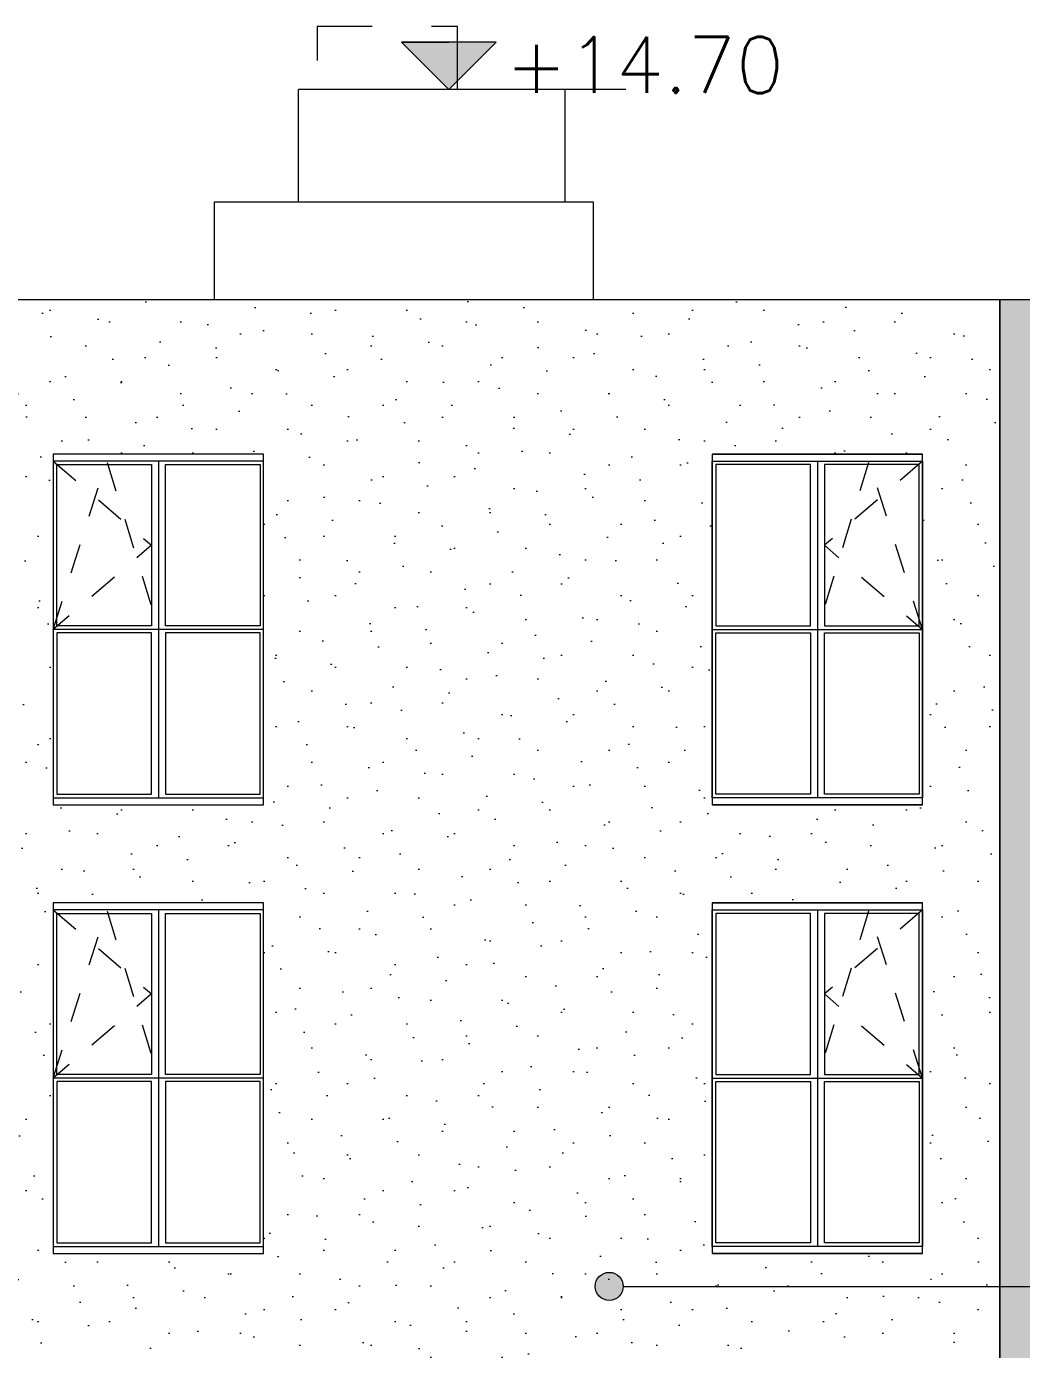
# Model space of a CAD drawing. Header units: millimetres. Extents: x 476244520 to 476657119, y 4620824743 to 4621446928.
# Drawn here: x 476631718 to 476638815, y 4621078460 to 4621087895 of the extents above; entities that cross this region are included whole.
import ezdxf

# ---------------------------------------------------------------- set-up
doc = ezdxf.new("R2010")
doc.units = ezdxf.units.MM
doc.header["$MEASUREMENT"] = 0
doc.linetypes.add('Dashed', pattern=[423.333333, 211.666667, -211.666667])
doc.linetypes.add('Long Dashed', pattern=[1058.333302, 634.99999, -423.333311])
for name, color, linetype, lineweight in [('0_Pen_No__1_Pen_No__250', 7, 'Continuous', 0), ('0_Pen_No__250_Pen_No__142', 142, 'Continuous', 0), ('0_Pen_No__7_Pen_No__250', 7, 'Continuous', 0), ('New_2D Drafting - General_Pen_No__1_Pen_No__253', 252, 'Continuous', 0), ('New_2D Drafting - General_Pen_No__30_Pen_No__9_Pen_No__9_Pen_No__253', 252, 'Continuous', 0), ('New_2D Drafting - General_Pen_No__30_Pen_No__9_Pen_No__9_Pen_No__42', 250, 'Continuous', 0), ('New_2D Drafting - General_Pen_No__30_Pen_No__9_Pen_No__9_Pen_No__7', 7, 'Continuous', 0), ('New_2D Drafting - General_Pen_No__7_Pen_No__250', 7, 'Continuous', 0), ('New_Structural - Bearing_Pen_No__7', 7, 'Continuous', 0), ('Structural - Bearing_Pen_No__7_Pen_No__7_Pen_No__7', 7, 'Continuous', 0), ('zoma_Pen_No__1_Pen_No__142', 142, 'Continuous', 0), ('zoma_Pen_No__5_Pen_No__142', 142, 'Continuous', 0)]:
    doc.layers.add(name, color=color, linetype=linetype, lineweight=lineweight)
doc.layers.add('zoma_Pen_No__5', color=7, linetype='Continuous')

# ---------------------------------------------------------------- blocks, each defined once
blk = doc.blocks.new('Line_9', base_point=(476635874.4, 4621078910.3))
at = {"layer": 'zoma_Pen_No__5_Pen_No__142', "linetype": 'Continuous', "lineweight": 0}
blk.add_hatch(color=142, dxfattribs=at).paths.add_polyline_path([(476635774.4, 4621078910.3), (476635782.1, 4621078872), (476635803.7, 4621078839.6), (476635836.2, 4621078817.9), (476635874.4, 4621078810.3), (476635912.7, 4621078817.9), (476635945.2, 4621078839.6), (476635966.8, 4621078872), (476635974.4, 4621078910.3), (476635966.8, 4621078948.6), (476635945.2, 4621078981), (476635912.7, 4621079002.7), (476635874.4, 4621079010.3), (476635836.2, 4621079002.7), (476635803.7, 4621078981), (476635782.1, 4621078948.6)])
at = {"layer": 'zoma_Pen_No__5_Pen_No__142', "color": 142, "linetype": 'Continuous', "lineweight": 0}
blk.add_line((476635974.4, 4621078910.3), (476654707.3, 4621078910.3), dxfattribs=at)
blk.add_circle((476635874.4, 4621078910.3), 100, dxfattribs=at)

msp = doc.modelspace()

# ---------------------------------------------------------------- hatches: boundary and pattern name
at = {"layer": '0_Pen_No__250_Pen_No__142', "linetype": 'Continuous', "lineweight": 0}
msp.add_hatch(color=142, dxfattribs=at).paths.add_polyline_path([(476634729.387, 4621087444.983), (476635067.081, 4621087782.511), (476634391.859, 4621087782.676)])
at = {"layer": 'New_2D Drafting - General_Pen_No__30_Pen_No__9_Pen_No__9_Pen_No__253', "linetype": 'Continuous', "lineweight": 0}
h = msp.add_hatch(dxfattribs=at)
h.set_pattern_fill('BRICK___RUNNING_BOND', color=252, style=0, pattern_type=2)
h.set_pattern_definition([(0, (476844527.15, 4621385791.044), (0, 66.64), []), (90, (476844527.15, 4621385791.04), (-244.8, 0), [66.64, -66.64]), (90, (476844649.55, 4621385857.68), (-244.8, 0), [66.64, -66.64])])
h.paths.add_polyline_path([(476645629.244, 4621085945.125), (476638659.289, 4621085945.125), (476638659.289, 4621075245.581), (476638908.676, 4621075245.581), (476640508.676, 4621075245.581), (476642058.892, 4621075245.581), (476642058.892, 4621084845.549), (476642058.892, 4621085545.544), (476645158.764, 4621085545.544), (476645629.233, 4621085545.544)])
h.paths.add_polyline_path([(476639309.158, 4621075945.582), (476639309.158, 4621075665.581), (476641109.158, 4621075665.581), (476641109.158, 4621075945.582), (476641009.053, 4621075945.582), (476641009.053, 4621078445.581), (476639409.053, 4621078445.581), (476639409.053, 4621075945.582)], flags=0)
h.paths.add_polyline_path([(476639309.158, 4621079145.582), (476639309.158, 4621078865.582), (476641109.158, 4621078865.582), (476641109.158, 4621079145.582), (476641009.04, 4621079145.582), (476641009.04, 4621081645.581), (476639409.04, 4621081645.581), (476639409.04, 4621079145.582)], flags=0)
h.paths.add_polyline_path([(476641109.158, 4621082065.582), (476641109.158, 4621082345.582), (476641009.04, 4621082345.582), (476641009.04, 4621084845.582), (476639409.04, 4621084845.582), (476639409.04, 4621082345.582), (476639309.158, 4621082345.582), (476639309.158, 4621082065.582)], flags=0)
at = {"layer": 'New_2D Drafting - General_Pen_No__30_Pen_No__9_Pen_No__9_Pen_No__42', "linetype": 'Continuous', "lineweight": 0}
h = msp.add_hatch(dxfattribs=at)
h.set_pattern_fill('CUT_STONE', color=250, style=0, pattern_type=2)
h.set_pattern_definition([(45, (476844527.15, 4621386591.04), (-254.55844, 254.55844), [0, -240, 0, -360]), (110, (476845327.15, 4621386591.04), (338.28934, 123.12725), [0, -176, 0, -304])])
h.paths.add_polyline_path([(476631359.239, 4621072745.533), (476631759.239, 4621072745.533), (476631759.239, 4621075245.532), (476633409.385, 4621075245.532), (476633409.385, 4621072745.533), (476636609.653, 4621072745.533), (476636609.653, 4621075245.532), (476638109.239, 4621075245.532), (476638109.239, 4621072745.533), (476638659.29, 4621072745.533), (476638659.29, 4621075245.532), (476638659.29, 4621085945.125), (476631359.239, 4621085945.125)])
h.paths.add_polyline_path([(476633409.245, 4621075945.533), (476633409.245, 4621078445.533), (476631909.245, 4621078445.533), (476631909.245, 4621075945.533)], flags=0)
h.paths.add_polyline_path([(476633409.245, 4621082345.533), (476633409.245, 4621084845.533), (476631909.245, 4621084845.533), (476631909.245, 4621082345.533)], flags=0)
h.paths.add_polyline_path([(476633409.245, 4621079145.533), (476633409.245, 4621081645.533), (476631909.245, 4621081645.533), (476631909.245, 4621079145.533)], flags=0)
h.paths.add_polyline_path([(476638109.233, 4621082345.533), (476638109.233, 4621084845.533), (476636609.233, 4621084845.533), (476636609.233, 4621082345.533)], flags=0)
h.paths.add_polyline_path([(476638109.233, 4621079145.533), (476638109.233, 4621081645.533), (476636609.233, 4621081645.533), (476636609.233, 4621079145.533)], flags=0)
h.paths.add_polyline_path([(476636609.233, 4621078445.533), (476636609.233, 4621075945.533), (476638109.233, 4621075945.533), (476638109.233, 4621078445.533)], flags=0)

# ---------------------------------------------------------------- linework, layer by layer
at = {"layer": '0_Pen_No__1_Pen_No__250', "color": 7, "linetype": 'Continuous', "lineweight": 0, "flags": 128}
for points in [[(476634729.387, 4621087444.983), (476634391.859, 4621087782.676), (476634729.47, 4621087782.594)], [(476634729.387, 4621087444.983), (476635067.081, 4621087782.511), (476634729.47, 4621087782.594)], [(476635991.776, 4621087444.675), (476634391.776, 4621087445.065)]]:
    msp.add_lwpolyline(points, dxfattribs=at)
at = {"layer": '0_Pen_No__250_Pen_No__142', "color": 142, "linetype": 'Continuous', "lineweight": 0, "flags": 128}
msp.add_lwpolyline([(476634729.387, 4621087444.983), (476635067.081, 4621087782.511), (476634391.859, 4621087782.676)], close=True, dxfattribs=at)
at = {"layer": '0_Pen_No__7_Pen_No__250', "color": 7, "linetype": 'Continuous', "lineweight": 0, "flags": 128}
for points in [[(476633409.245, 4621084845.533), (476631909.245, 4621084845.533)], [(476636609.233, 4621084845.533), (476638109.233, 4621084845.533)], [(476631909.245, 4621082345.533), (476633409.245, 4621082345.533)], [(476638109.233, 4621082345.533), (476636609.233, 4621082345.533)], [(476633409.245, 4621081645.533), (476631909.245, 4621081645.533)], [(476636609.233, 4621081645.533), (476638109.233, 4621081645.533)], [(476631909.245, 4621079145.533), (476633409.245, 4621079145.533)], [(476638109.233, 4621079145.533), (476636609.233, 4621079145.533)]]:
    msp.add_lwpolyline(points, dxfattribs=at)
at = {"layer": 'New_2D Drafting - General_Pen_No__1_Pen_No__253', "color": 252, "linetype": 'Long Dashed', "lineweight": 0, "flags": 128}
msp.add_lwpolyline([(476634791.946, 4621087444.968), (476634791.946, 4621087895.359), (476633791.946, 4621087895.359), (476633791.946, 4621087444.983)], dxfattribs=at)
at = {"layer": 'New_2D Drafting - General_Pen_No__30_Pen_No__9_Pen_No__9_Pen_No__7', "color": 7, "linetype": 'Continuous', "lineweight": 0, "flags": 128}
for points in [[(476631359.239, 4621072745.533), (476631759.239, 4621072745.533), (476631759.239, 4621075245.532), (476633409.385, 4621075245.532), (476633409.385, 4621072745.533), (476636609.653, 4621072745.533), (476636609.653, 4621075245.532), (476638109.239, 4621075245.532), (476638109.239, 4621072745.533), (476638659.29, 4621072745.533), (476638659.29, 4621075245.532), (476638659.29, 4621085945.125), (476631359.239, 4621085945.125)], [(476645629.244, 4621085945.125), (476638659.289, 4621085945.125), (476638659.289, 4621075245.581), (476638908.676, 4621075245.581), (476640508.676, 4621075245.581), (476642058.892, 4621075245.581), (476642058.892, 4621084845.549), (476642058.892, 4621085545.544), (476645158.764, 4621085545.544), (476645629.233, 4621085545.544)], [(476633409.245, 4621082345.533), (476633409.245, 4621084845.533), (476631909.245, 4621084845.533), (476631909.245, 4621082345.533)], [(476638109.233, 4621082345.533), (476638109.233, 4621084845.533), (476636609.233, 4621084845.533), (476636609.233, 4621082345.533)], [(476633409.245, 4621079145.533), (476633409.245, 4621081645.533), (476631909.245, 4621081645.533), (476631909.245, 4621079145.533)], [(476638109.233, 4621079145.533), (476638109.233, 4621081645.533), (476636609.233, 4621081645.533), (476636609.233, 4621079145.533)]]:
    msp.add_lwpolyline(points, close=True, dxfattribs=at)
at = {"layer": 'New_2D Drafting - General_Pen_No__7_Pen_No__250', "color": 7, "linetype": 'Dashed', "lineweight": 0, "flags": 128}
for points in [[(476631909.447, 4621083595.533), (476632291.306, 4621084795.533), (476632659.181, 4621083595.533)], [(476631909.447, 4621084795.533), (476632609.241, 4621084195.533), (476631909.447, 4621083595.533)], [(476638109.03, 4621083595.533), (476637727.171, 4621084795.533), (476637359.296, 4621083595.533)], [(476638109.03, 4621084795.533), (476637409.237, 4621084195.533), (476638109.03, 4621083595.533)], [(476631909.447, 4621080395.533), (476632291.306, 4621081595.533), (476632659.181, 4621080395.533)], [(476631909.447, 4621081595.533), (476632609.241, 4621080995.533), (476631909.447, 4621080395.533)], [(476638109.03, 4621080395.533), (476637727.171, 4621081595.533), (476637359.296, 4621080395.533)], [(476638109.03, 4621081595.533), (476637409.237, 4621080995.533), (476638109.03, 4621080395.533)]]:
    msp.add_lwpolyline(points, dxfattribs=at)
at = {"layer": 'New_Structural - Bearing_Pen_No__7', "color": 7, "linetype": 'Continuous', "lineweight": 0}
for p, q in [((476633659.051, 4621086644.945), (476633659.051, 4621087444.983)), ((476635559.051, 4621087444.983), (476633659.051, 4621087444.983)), ((476635559.051, 4621086644.945), (476635559.051, 4621087444.983))]:
    msp.add_line(p, q, dxfattribs=at)
msp.add_lwpolyline([(476633059.051, 4621085945.125), (476633059.051, 4621086644.945), (476635759.051, 4621086644.945), (476635759.051, 4621085945.125)], dxfattribs=at)
at = {"layer": 'Structural - Bearing_Pen_No__7_Pen_No__7_Pen_No__7', "color": 7, "linetype": 'Continuous', "lineweight": 0}
for p, q in [((476631909.447, 4621084795.533), (476631909.447, 4621082395.533)), ((476633408.915, 4621084795.533), (476631909.447, 4621084795.533)), ((476631934.447, 4621084770.533), (476632609.241, 4621084770.533)), ((476631934.447, 4621083620.533), (476631934.447, 4621084770.533)), ((476632609.241, 4621084770.533), (476632609.241, 4621083620.533)), ((476632659.241, 4621084795.533), (476632659.181, 4621082395.596)), ((476632709.245, 4621084770.533), (476633383.915, 4621084770.533)), ((476632709.245, 4621083620.533), (476632709.245, 4621084770.533)), ((476633383.915, 4621084770.533), (476633383.915, 4621083620.533)), ((476633408.915, 4621082395.533), (476633408.915, 4621084795.533)), ((476636609.563, 4621084795.533), (476638109.03, 4621084795.533)), ((476636609.563, 4621082395.533), (476636609.563, 4621084795.533)), ((476637309.233, 4621084770.533), (476636634.563, 4621084770.533)), ((476636634.563, 4621084770.533), (476636634.563, 4621083620.533)), ((476637309.233, 4621083620.533), (476637309.233, 4621084770.533)), ((476637359.236, 4621084795.533), (476637359.296, 4621082395.596)), ((476638084.03, 4621084770.533), (476637409.237, 4621084770.533)), ((476637409.237, 4621084770.533), (476637409.237, 4621083620.533)), ((476638084.03, 4621083620.533), (476638084.03, 4621084770.533)), ((476638109.03, 4621084795.533), (476638109.03, 4621082395.533)), ((476632609.241, 4621083620.533), (476631934.447, 4621083620.533)), ((476633383.915, 4621083620.533), (476632709.245, 4621083620.533)), ((476636634.563, 4621083620.533), (476637309.233, 4621083620.533)), ((476637409.237, 4621083620.533), (476638084.03, 4621083620.533)), ((476633408.915, 4621083595.533), (476631909.447, 4621083595.533)), ((476632609.241, 4621083570.533), (476631934.447, 4621083570.533)), ((476631934.447, 4621083570.533), (476631934.447, 4621082420.533)), ((476632609.241, 4621082420.533), (476632609.241, 4621083570.533)), ((476632709.245, 4621083570.533), (476632709.245, 4621082420.533)), ((476633383.915, 4621083570.533), (476632709.245, 4621083570.533)), ((476633383.915, 4621082420.533), (476633383.915, 4621083570.533)), ((476636609.563, 4621083595.533), (476638109.03, 4621083595.533)), ((476636634.563, 4621082420.533), (476636634.563, 4621083570.533)), ((476636634.563, 4621083570.533), (476637309.233, 4621083570.533)), ((476637309.233, 4621083570.533), (476637309.233, 4621082420.533)), ((476637409.237, 4621083570.533), (476638084.03, 4621083570.533)), ((476637409.237, 4621082420.533), (476637409.237, 4621083570.533)), ((476638084.03, 4621083570.533), (476638084.03, 4621082420.533)), ((476631909.447, 4621082395.533), (476633408.915, 4621082395.533)), ((476631934.447, 4621082420.533), (476632609.241, 4621082420.533)), ((476632709.245, 4621082420.533), (476633383.915, 4621082420.533)), ((476638109.03, 4621082395.533), (476636609.563, 4621082395.533)), ((476637309.233, 4621082420.533), (476636634.563, 4621082420.533)), ((476638084.03, 4621082420.533), (476637409.237, 4621082420.533)), ((476631909.447, 4621081595.533), (476631909.447, 4621079195.533)), ((476633408.915, 4621081595.533), (476631909.447, 4621081595.533)), ((476631934.447, 4621081570.533), (476632609.241, 4621081570.533)), ((476631934.447, 4621080420.533), (476631934.447, 4621081570.533)), ((476632609.241, 4621081570.533), (476632609.241, 4621080420.533)), ((476632659.241, 4621081595.533), (476632659.181, 4621079195.596)), ((476632709.245, 4621081570.533), (476633383.915, 4621081570.533)), ((476632709.245, 4621080420.533), (476632709.245, 4621081570.533)), ((476633383.915, 4621081570.533), (476633383.915, 4621080420.533)), ((476633408.915, 4621079195.533), (476633408.915, 4621081595.533)), ((476636609.563, 4621081595.533), (476638109.03, 4621081595.533)), ((476636609.563, 4621079195.533), (476636609.563, 4621081595.533)), ((476637309.233, 4621081570.533), (476636634.563, 4621081570.533)), ((476636634.563, 4621081570.533), (476636634.563, 4621080420.533)), ((476637309.233, 4621080420.533), (476637309.233, 4621081570.533)), ((476637359.236, 4621081595.533), (476637359.296, 4621079195.596)), ((476638084.03, 4621081570.533), (476637409.237, 4621081570.533)), ((476637409.237, 4621081570.533), (476637409.237, 4621080420.533)), ((476638084.03, 4621080420.533), (476638084.03, 4621081570.533)), ((476638109.03, 4621081595.533), (476638109.03, 4621079195.533)), ((476633408.915, 4621080395.533), (476631909.447, 4621080395.533)), ((476632609.241, 4621080420.533), (476631934.447, 4621080420.533)), ((476633383.915, 4621080420.533), (476632709.245, 4621080420.533)), ((476636609.563, 4621080395.533), (476638109.03, 4621080395.533)), ((476636634.563, 4621080420.533), (476637309.233, 4621080420.533)), ((476637409.237, 4621080420.533), (476638084.03, 4621080420.533)), ((476632609.241, 4621080370.533), (476631934.447, 4621080370.533)), ((476631934.447, 4621080370.533), (476631934.447, 4621079220.533)), ((476632609.241, 4621079220.533), (476632609.241, 4621080370.533)), ((476632709.245, 4621080370.533), (476632709.245, 4621079220.533)), ((476633383.915, 4621080370.533), (476632709.245, 4621080370.533)), ((476633383.915, 4621079220.533), (476633383.915, 4621080370.533)), ((476636634.563, 4621079220.533), (476636634.563, 4621080370.533)), ((476636634.563, 4621080370.533), (476637309.233, 4621080370.533)), ((476637309.233, 4621080370.533), (476637309.233, 4621079220.533)), ((476637409.237, 4621080370.533), (476638084.03, 4621080370.533)), ((476637409.237, 4621079220.533), (476637409.237, 4621080370.533)), ((476638084.03, 4621080370.533), (476638084.03, 4621079220.533)), ((476631909.447, 4621079195.533), (476633408.915, 4621079195.533)), ((476631934.447, 4621079220.533), (476632609.241, 4621079220.533)), ((476632709.245, 4621079220.533), (476633383.915, 4621079220.533)), ((476638109.03, 4621079195.533), (476636609.563, 4621079195.533)), ((476637309.233, 4621079220.533), (476636634.563, 4621079220.533)), ((476638084.03, 4621079220.533), (476637409.237, 4621079220.533))]:
    msp.add_line(p, q, dxfattribs=at)

# ---------------------------------------------------------------- block references
at = {"layer": 'zoma_Pen_No__5', "color": 142, "linetype": 'Continuous', "lineweight": 0}
msp.add_blockref('Line_9', (476635874.445, 4621078910.282), dxfattribs=at)

# ---------------------------------------------------------------- texts
at = {"layer": 'zoma_Pen_No__1_Pen_No__142', "color": 142, "linetype": 'Continuous', "lineweight": 0, "insert": (476635131.691, 4621087421.239), "char_height": 400, "attachment_point": 7, "rotation": 359.9860128}
msp.add_mtext('\\A1;{\\pql;\\Ftxt.shx;+1\\Ftxt.shx;4\\Ftxt.shx;.\\Ftxt.shx;70}', dxfattribs=at)

doc.saveas('drawing.dxf')
